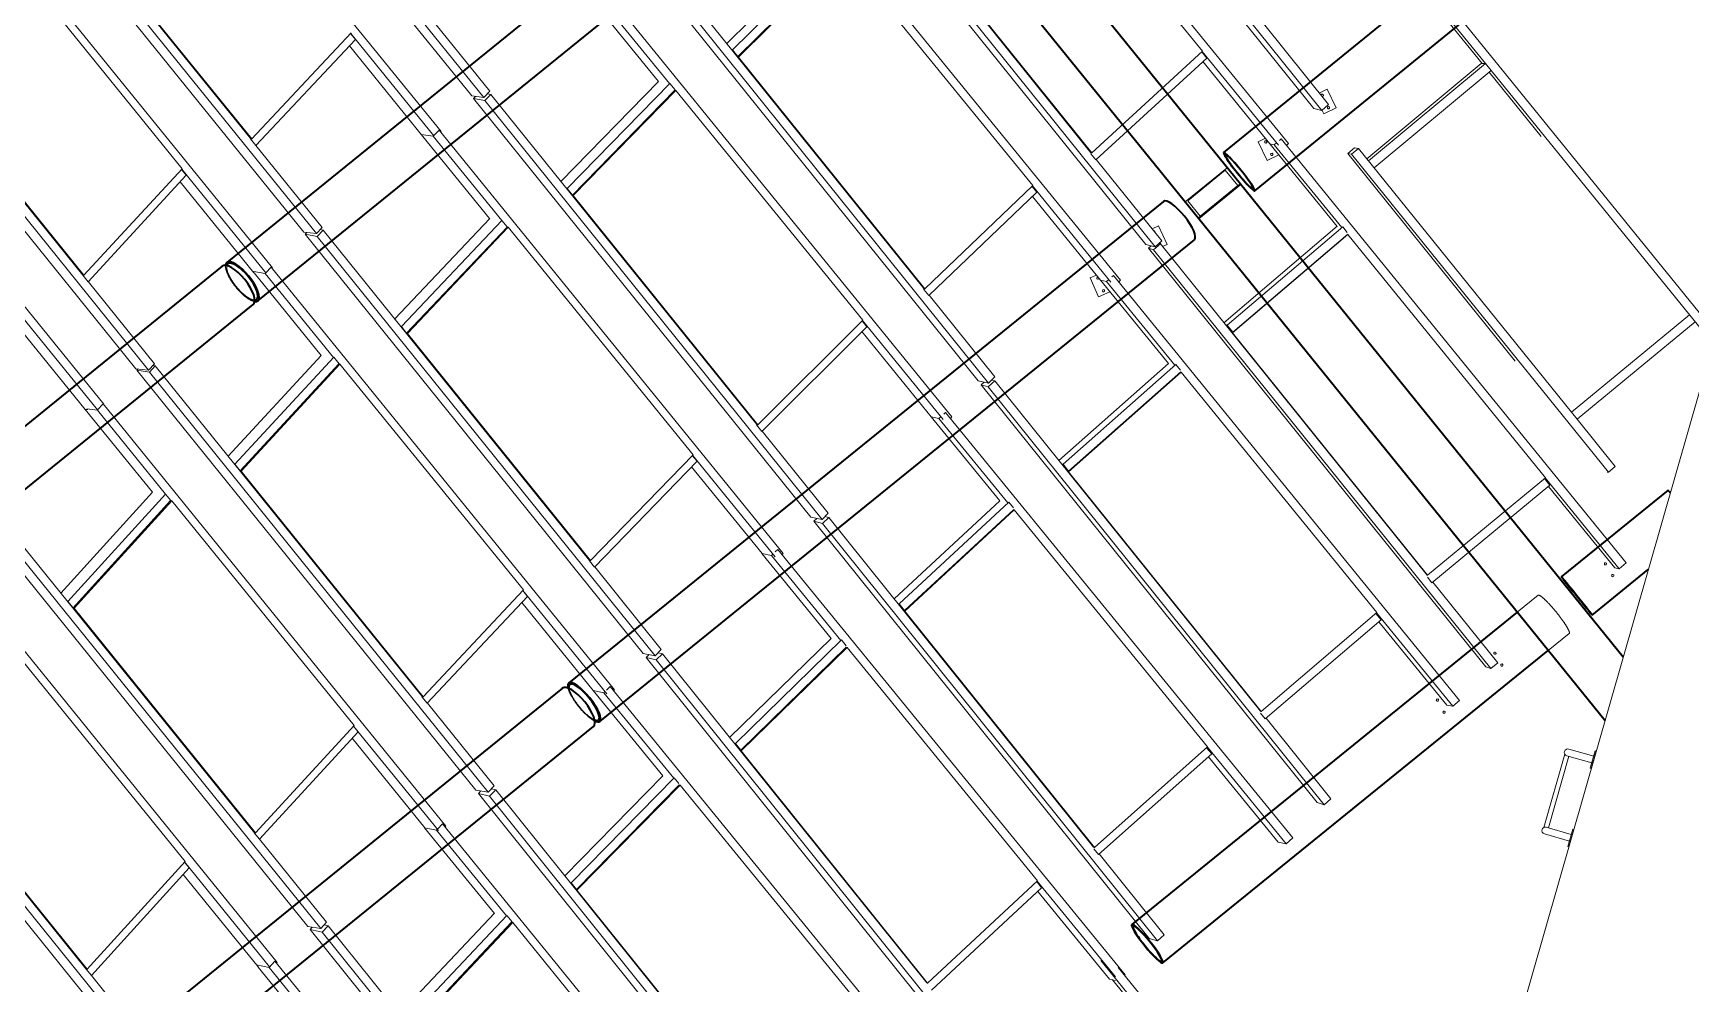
# Model space of a CAD drawing. Header units: millimetres. Extents: x 834681283 to 835686922, y 817551134 to 819407044.
# Drawn here: x 835607370 to 835616546, y 818152910 to 818158171 of the extents above; entities that cross this region are included whole.
import ezdxf

# ---------------------------------------------------------------- set-up
doc = ezdxf.new("R2010")
doc.units = ezdxf.units.MM
doc.header["$LTSCALE"] = 1200
doc.header["$MEASUREMENT"] = 0
doc.linetypes.add('P01-MAGP-P-RF$0$P01_MS_01_N1-FloorPlan-PART2OFUPPERROOFSETTINGOUT$0$BH DASHED2', pattern=[3, 2, -1])
doc.linetypes.add('P01-MAGP-P-RF$0$PHANTOM', pattern=[2.5, 1.25, -0.25, 0.25, -0.25, 0.25, -0.25])
for name, color, linetype, lineweight in [('P01-MAGP-P-RF$0$AR-ROOF_AR_BS_MI_', 3, 'Continuous', 18), ('P01-MAGP-P-RF$0$AR-STAIR_AR_BS_MI_', 253, 'Continuous', 18), ('P01-MAGP-P-RF$0$MMH053__', 253, 'P01-MAGP-P-RF$0$PHANTOM', 40), ('P01-MAGP-P-RF$0$P01_MS_01_N1-FloorPlan-PART2OFUPPERROOFSETTINGOUT$0$S-BEAM', 253, 'Continuous', 35), ('P01-MAGP-P-RF$0$P01_MS_01_N1-FloorPlan-PART2OFUPPERROOFSETTINGOUT$0$S-BEAM-HIDN', 253, 'P01-MAGP-P-RF$0$P01_MS_01_N1-FloorPlan-PART2OFUPPERROOFSETTINGOUT$0$BH DASHED2', 18), ('P01-MAGP-P-RF$0$ROOF MESH HALF TONE$0$A-GENM', 253, 'Continuous', 9), ('P01-MAGP-P-RF$0$ROOF MESH HALF TONE$0$A-GLAZ', 253, 'Continuous', 9)]:
    doc.layers.add(name, color=color, linetype=linetype, lineweight=lineweight)

# ---------------------------------------------------------------- blocks, each defined once
blk = doc.blocks.new('P01-MAGP-P-RF$0$P01_MS_01_N1-FloorPlan-PART2OFUPPERROOFSETTINGOUT$0$Circular Hollow Sections - CHS273x10_PSB97-8462763-PART 2 OF  UPPER ROOF SETTING OUT')
at = {"layer": 'P01-MAGP-P-RF$0$P01_MS_01_N1-FloorPlan-PART2OFUPPERROOFSETTINGOUT$0$S-BEAM'}
for p, q in [((80060.9, 37392), (76589.1, 34961.1)), ((76745.7, 34737.4), (80217.4, 37168.4))]:
    blk.add_line(p, q, dxfattribs=at)
for centre, major_axis, start_param, end_param in [((80139.1, 37280.2), (-78.3, 111.8), 3.141593, 6.283185), ((76667.4, 34849.2), (-78.3, 111.8), 3.141593, 6.283185), ((76667.4, 34849.2), (-72.6, 103.6), 3.141593, 6.283185), ((76667.4, 34849.2), (-78.3, 111.8), 0, 3.141593), ((76667.4, 34849.2), (-72.6, 103.6), 0, 3.141593)]:
    blk.add_ellipse(centre, major_axis=major_axis, ratio=0.360645, start_param=start_param, end_param=end_param, dxfattribs=at)
blk = doc.blocks.new('P01-MAGP-P-RF$0$P01_MS_01_N1-FloorPlan-PART2OFUPPERROOFSETTINGOUT$0$Circular Hollow Sections - CHS273x10_PSB97-8462801-PART 2 OF  UPPER ROOF SETTING OUT')
at = {"layer": 'P01-MAGP-P-RF$0$P01_MS_01_N1-FloorPlan-PART2OFUPPERROOFSETTINGOUT$0$S-BEAM'}
for p, q in [((78345.1, 39852.9), (74844.1, 37401.5)), ((75000.7, 37177.9), (78501.7, 39629.3))]:
    blk.add_line(p, q, dxfattribs=at)
for centre, major_axis, start_param, end_param in [((78423.4, 39741.1), (-78.3, 111.8), 3.141593, 6.283185), ((74922.4, 37289.7), (-72.6, 103.6), 0, 3.141593), ((74922.4, 37289.7), (-78.3, 111.8), 0, 3.141593), ((74922.4, 37289.7), (-78.3, 111.8), 3.141593, 6.283185), ((74922.4, 37289.7), (-72.6, 103.6), 3.141593, 6.283185)]:
    blk.add_ellipse(centre, major_axis=major_axis, ratio=0.375824, start_param=start_param, end_param=end_param, dxfattribs=at)
blk = doc.blocks.new('P01-MAGP-P-RF$0$P01_MS_01_N1-FloorPlan-PART2OFUPPERROOFSETTINGOUT$0$Circular Hollow Sections - CHS273x10_PSB97-8462762-PART 2 OF  UPPER ROOF SETTING OUT')
at = {"layer": 'P01-MAGP-P-RF$0$P01_MS_01_N1-FloorPlan-PART2OFUPPERROOFSETTINGOUT$0$S-BEAM'}
for p, q in [((83567.6, 39847.4), (80097.8, 37417.8)), ((80254.4, 37194.2), (83724.2, 39623.8))]:
    blk.add_line(p, q, dxfattribs=at)
for centre, major_axis, start_param, end_param in [((83645.9, 39735.6), (-78.3, 111.8), 3.141593, 6.283185), ((80176.1, 37306), (-78.3, 111.8), 0, 0.538017), ((80176.1, 37306), (-72.6, 103.6), 0, 0.485067), ((80176.1, 37306), (-78.3, 111.8), 3.141593, 6.283185), ((80176.1, 37306), (-72.6, 103.6), 3.141593, 6.283185), ((80176.1, 37306), (-72.6, 103.6), 2.656526, 3.141593), ((80176.1, 37306), (-78.3, 111.8), 2.603575, 3.141593)]:
    blk.add_ellipse(centre, major_axis=major_axis, ratio=0.286371, start_param=start_param, end_param=end_param, dxfattribs=at)
at = {"layer": 'P01-MAGP-P-RF$0$P01_MS_01_N1-FloorPlan-PART2OFUPPERROOFSETTINGOUT$0$S-BEAM-HIDN'}
for major_axis, start_param, end_param in [((-78.3, 111.8), 0.538382, 2.603211), ((-72.6, 103.6), 0.485461, 2.656132)]:
    blk.add_ellipse((80176.1, 37306), major_axis=major_axis, ratio=0.286371, start_param=start_param, end_param=end_param, dxfattribs=at)
blk = doc.blocks.new('P01-MAGP-P-RF$0$P01_MS_01_N1-FloorPlan-PART2OFUPPERROOFSETTINGOUT$0$Circular Hollow Sections - CHS273x10_PSB97-8462802-PART 2 OF  UPPER ROOF SETTING OUT')
at = {"layer": 'P01-MAGP-P-RF$0$P01_MS_01_N1-FloorPlan-PART2OFUPPERROOFSETTINGOUT$0$S-BEAM'}
for p, q in [((81842.9, 42302.1), (78372.3, 39872)), ((78528.9, 39648.3), (81999.4, 42078.5))]:
    blk.add_line(p, q, dxfattribs=at)
for centre, major_axis, start_param, end_param in [((81921.2, 42190.3), (-78.3, 111.8), 3.141593, 6.283185), ((78450.6, 39760.1), (-78.3, 111.8), 0, 0.348256), ((78450.6, 39760.1), (-72.6, 103.6), 0, 0.256199), ((78450.6, 39760.1), (-78.3, 111.8), 3.141593, 6.283185), ((78450.6, 39760.1), (-72.6, 103.6), 3.141593, 6.283185), ((78450.6, 39760.1), (-78.3, 111.8), 2.793336, 3.141593), ((78450.6, 39760.1), (-72.6, 103.6), 2.885393, 3.141593)]:
    blk.add_ellipse(centre, major_axis=major_axis, ratio=0.343335, start_param=start_param, end_param=end_param, dxfattribs=at)
at = {"layer": 'P01-MAGP-P-RF$0$P01_MS_01_N1-FloorPlan-PART2OFUPPERROOFSETTINGOUT$0$S-BEAM-HIDN'}
for major_axis, start_param, end_param in [((-78.3, 111.8), 0.348621, 2.792972), ((-72.6, 103.6), 0.256593, 2.885)]:
    blk.add_ellipse((78450.6, 39760.1), major_axis=major_axis, ratio=0.343335, start_param=start_param, end_param=end_param, dxfattribs=at)
blk = doc.blocks.new('P01-MAGP-P-RF$0$ROOF MESH HALF TONE')
at = {"layer": 'P01-MAGP-P-RF$0$ROOF MESH HALF TONE$0$A-GENM', "lineweight": 5}
for p, q in [((84470.3, 40385.7), (84514.6, 40403.9)), ((84514.6, 40403.9), (84558, 40298.2)), ((84487.5, 40269.3), (84479.4, 40288.8)), ((84558, 40298.2), (84487.5, 40269.3)), ((84113.7, 40139.6), (84155.8, 40156.3)), ((84155.8, 40033.4), (84113.7, 40139.6)), ((84223.1, 40060.1), (84155.8, 40033.4)), ((83494.8, 39700.8), (83531.5, 39714.9)), ((83531.5, 39714.9), (83572.4, 39608.1)), ((83572.4, 39608.1), (83546.2, 39598.1)), ((83133.6, 39453.2), (83169.5, 39466.5)), ((83173.3, 39346.1), (83133.6, 39453.2)), ((83237, 39369.7), (83173.3, 39346.1))]:
    blk.add_line(p, q, dxfattribs=at)
for centre, start, end in [((84486.6, 40371.8), 112.3062, 187.3062), ((84486.6, 40371.8), 292.3062, 112.3062), ((84486.6, 40371.8), 247.3062, 292.3062), ((84515.5, 40301.3), 112.3062, 292.3062), ((84515.5, 40301.3), 292.3062, 112.3062), ((84156.1, 40136), 111.61549, 291.61549), ((84156.1, 40136), 291.61549, 111.61549), ((84184.2, 40065.1), 111.61549, 291.61549), ((84184.2, 40065.1), 291.61549, 111.61549), ((83502.7, 39683.4), 335.9517, 95.9517), ((83530, 39612.3), 5.9517, 110.9517), ((83175.9, 39448.6), 110.36019, 290.36019), ((83175.9, 39448.6), 65.36019, 110.36019), ((83175.9, 39448.6), 290.36019, 5.36019), ((83202.4, 39377.2), 110.36019, 290.36019), ((83202.4, 39377.2), 290.36019, 110.36019), ((85869.2, 37675.9), 117.74792, 297.74792), ((85869.2, 37675.9), 297.74792, 117.74792), ((85904.7, 37608.5), 117.74792, 297.74792), ((85904.7, 37608.5), 297.74792, 117.74792), ((85224.5, 37225.4), 115.98324, 295.98324), ((85224.5, 37225.4), 295.98324, 115.98324), ((85257.9, 37156.9), 115.98324, 295.98324), ((85257.9, 37156.9), 295.98324, 115.98324), ((84888.7, 36988.5), 114.98376, 294.98376), ((84888.7, 36988.5), 294.98376, 114.98376), ((84920.9, 36919.4), 114.98376, 294.98376), ((84920.9, 36919.4), 294.98376, 114.98376)]:
    blk.add_arc(centre, 6.35, start, end, dxfattribs=at)
at = {"layer": 'P01-MAGP-P-RF$0$ROOF MESH HALF TONE$0$A-GLAZ', "lineweight": 5}
for p, q in [((78077.9, 43147.3), (79789.1, 40696.6)), ((79855.4, 40683.8), (78144.3, 43134.5)), ((79606.5, 40512.7), (77878.1, 42975.5)), ((82738.3, 42741.6), (84434.7, 40302.7)), ((84478.5, 40288.1), (82782.1, 42727)), ((84281.4, 40118.8), (82534.7, 42596.1)), ((77096.3, 42460.9), (78809.5, 40008.7)), ((78878, 39996.4), (77164.9, 42448.6)), ((78551.9, 40544.9), (77199.5, 42480.8)), ((78622.4, 39824.5), (76896.1, 42285.8)), ((81759.2, 42054.3), (83454.8, 39616)), ((83505.5, 39600.2), (81809.9, 42038.4)), ((83186.4, 40144.2), (81847.8, 42069.1)), ((82875.1, 42033.7), (83842.2, 40662.1)), ((78557.8, 40543.9), (77629.4, 41872.8)), ((83300.3, 39428.5), (81555.3, 41904.4)), ((76114, 41774.1), (77829.2, 39320.5)), ((77899.3, 39308.4), (76184.1, 41762.1)), ((77572.3, 39857.5), (76218.3, 41794.5)), ((77232.7, 41732.2), (78162.4, 40406.7)), ((77638.4, 39136.5), (75914.2, 41596.3)), ((83190.6, 40143), (82240.2, 41509.8)), ((81809.9, 41396.1), (81217.2, 40887.5)), ((80779.1, 41368), (82476.1, 38928.5)), ((82532.8, 38911.9), (80835.8, 41351.4)), ((82211.4, 39458.4), (80872.8, 41382.7)), ((81246.9, 40849.7), (81868.1, 41382.7)), ((81892.7, 41341.9), (81271.8, 40809.1)), ((81276.6, 40807.8), (81897.5, 41340.6)), ((81897.5, 41340.6), (82852.5, 39985.7)), ((82317.3, 38739.5), (80575.9, 41212.5)), ((77578.3, 39856.5), (76652.2, 41181.4)), ((79890.5, 40715.8), (79556.8, 41193.7)), ((80825.6, 40703.9), (80479.3, 41195.7)), ((80886.6, 40688.1), (80539.7, 41180.8)), ((79148.3, 41091.3), (78557.8, 40543.9)), ((78578, 40506.4), (79168.5, 41053.9)), ((79503.7, 40492.2), (79132.8, 41020.8)), ((79168.5, 41053.9), (79144.6, 41087.9)), ((79564, 40491.7), (79145.2, 41088.5)), ((81243, 40850.6), (81246.9, 40849.7)), ((81246.9, 40849.7), (81274, 40811)), ((81274, 40811), (81269.8, 40812)), ((81276.6, 40807.8), (81271.8, 40809.1)), ((82216.2, 39457.1), (81276.6, 40807.8)), ((84517.2, 40318.3), (84188.7, 40790.6)), ((85185.1, 40790), (85399.6, 40484.6)), ((85197.9, 40746.1), (85380.6, 40486)), ((86549.4, 38934), (85241.7, 40795.9)), ((79789.1, 40696.6), (79855.4, 40683.8)), ((79798.1, 40682.5), (79809.7, 40692.6)), ((79798.1, 40682.5), (81498.5, 38240.4)), ((79859.8, 40665.8), (79798.1, 40682.5)), ((79855.4, 40683.8), (79890.5, 40715.8)), ((79896, 40697.5), (79859.8, 40665.8)), ((81560.2, 38223.6), (79859.8, 40665.8)), ((79876.2, 40702.8), (79896, 40697.5)), ((81236.2, 38772.6), (79896, 40697.5)), ((80825.8, 40703.9), (80248.8, 40190.7)), ((80280.5, 40148.8), (80888.7, 40689.7)), ((80915.4, 40651.4), (80888.7, 40689.7)), ((80913.6, 40649.8), (80915.4, 40651.4)), ((83842.2, 40662.1), (83190.6, 40143)), ((83862.5, 40622), (83837.2, 40658.2)), ((84225, 40114.4), (83840, 40660.4)), ((80913.6, 40649.8), (80305.6, 40109.1)), ((80310.9, 40107.7), (80918.8, 40648.4)), ((80913.6, 40649.8), (80918.8, 40648.4)), ((80918.8, 40648.4), (81862.3, 39308.6)), ((83210.6, 40102.6), (83862.5, 40622)), ((84178.7, 40123.8), (83840.1, 40604.1)), ((78551.4, 40544.4), (78578, 40506.4)), ((78557.8, 40543.9), (78551.9, 40544.9)), ((78578, 40506.4), (78575.6, 40506.8)), ((78912.6, 40028.6), (78578.5, 40506.9)), ((79560.6, 40488.6), (79495.8, 40503.8)), ((79840.8, 40013.2), (79503.9, 40492.2)), ((79596, 40520.8), (79560.6, 40488.6)), ((79906.6, 39996.8), (79560.6, 40488.6)), ((81333.1, 38051.2), (79596, 40520.8)), ((79603.6, 40510), (79606.5, 40512.7)), ((85376.2, 40486.3), (84707.9, 40004)), ((84716.6, 39991.7), (85399.7, 40484.7)), ((85399.5, 40484.7), (85376.2, 40486.3)), ((85428.3, 40444), (85399.7, 40484.7)), ((78162.4, 40406.7), (77578.3, 39856.5)), ((78182.5, 40369.5), (78158.8, 40403.4)), ((78583.2, 39799.1), (78159.2, 40403.7)), ((85428.3, 40444), (84745, 39950.9)), ((85416.2, 40435.3), (85679.4, 40060.6)), ((85416.2, 40435.3), (85679.5, 40060.5)), ((85428.2, 40443.9), (86540.8, 38859.8)), ((77598.5, 39819.3), (78182.5, 40369.5)), ((78518.3, 39803.8), (78145.8, 40334.9)), ((84434.7, 40302.7), (84478.5, 40288.1)), ((84478.5, 40288.1), (84517.2, 40318.3)), ((80277.5, 40149.5), (80280.5, 40148.8)), ((80280.5, 40148.8), (80307.3, 40110.6)), ((80307.3, 40110.6), (80304.1, 40111.3)), ((80310.9, 40107.7), (80305.6, 40109.1)), ((81241.4, 38771.3), (80310.9, 40107.7)), ((83183.2, 40141.7), (83186.4, 40144.2)), ((83186.2, 40137.5), (83210.6, 40102.6)), ((83190.6, 40143), (83186.4, 40144.3)), ((83543.4, 39630.9), (83213.7, 40105)), ((84517, 39642.6), (84178.2, 40124)), ((84201.7, 40117.8), (84178.2, 40124)), ((84215.5, 40127.8), (84201.7, 40117.8)), ((84542.4, 39633.9), (84201.7, 40117.8)), ((84241.9, 40147.1), (84231.8, 40139.7)), ((85983.6, 37672.9), (84241.9, 40147.1)), ((84268.9, 40108.7), (84281.4, 40118.8)), ((78809.5, 40008.7), (78878, 39996.4)), ((78878, 39996.4), (78912.6, 40028.6)), ((78917.7, 40013.1), (78882.3, 39980.9)), ((78900.5, 40017.4), (78917.7, 40013.1)), ((80260.5, 38086.6), (78917.7, 40013.1)), ((79841.4, 40012.6), (79278.3, 39495.7)), ((84604, 40040.2), (84644.4, 40069.2)), ((84625.6, 40035), (84604, 40040.2)), ((84604, 40040.2), (85449.5, 38829.5)), ((84666, 40064), (84625.6, 40035)), ((85920.7, 38180.5), (84625.6, 40035)), ((84644.4, 40069.2), (84666, 40064)), ((84666, 40064), (85739.8, 38526.4)), ((78816.5, 39997.4), (78825.7, 40005.8)), ((78816.5, 39997.4), (80521.1, 37551.9)), ((78882.3, 39980.9), (78816.5, 39997.4)), ((80586.9, 37535.4), (78882.3, 39980.9)), ((79311.7, 39450.5), (79908, 39997.9)), ((79933.3, 39958.9), (79337, 39411.5)), ((79342.6, 39410.1), (79938.9, 39957.5)), ((79934.6, 39960), (79908, 39997.9)), ((79933.3, 39958.9), (79934.6, 39960)), ((79933.3, 39958.9), (79938.9, 39957.5)), ((79938.9, 39957.5), (80872.5, 38630.2)), ((82852.5, 39985.7), (82216.2, 39457.1)), ((82236, 39417.7), (82872.5, 39946.5)), ((83190.7, 39436.4), (82846.5, 39924.8)), ((82872.5, 39946.5), (82847.8, 39981.8)), ((83246.6, 39421.1), (82850.1, 39983.7)), ((77571.9, 39857.2), (77598.5, 39819.3)), ((77578.3, 39856.5), (77572.3, 39857.5)), ((78615.7, 39829.5), (78583.2, 39799.1)), ((80348.2, 37363.3), (78615.7, 39829.5)), ((77933.6, 39340.8), (77598.8, 39819.7)), ((78580.9, 39797), (78518.3, 39811)), ((78518.3, 39803.8), (78525, 39802.6)), ((78857.2, 39322), (78518.8, 39803.7)), ((78925.6, 39306.4), (78580.9, 39797)), ((77533.6, 39115.7), (77160.3, 39648.3)), ((77601.9, 39107.6), (77174.2, 39717.7)), ((84517.7, 39642.9), (83855.3, 39154.3)), ((83454.8, 39616), (83505.5, 39600.2)), ((83468.2, 39595.5), (83483.9, 39606.9)), ((83468.2, 39595.5), (85169.1, 37153.4)), ((83495.2, 39584.4), (83468.2, 39595.5)), ((83535.4, 39613.6), (83495.2, 39584.4)), ((85196.1, 37142.4), (83495.2, 39584.4)), ((83505.5, 39600.2), (83543.4, 39630.9)), ((83526.6, 39617.3), (83535.4, 39613.6)), ((84880.7, 37682.2), (83535.4, 39613.6)), ((83872.3, 39139.5), (84548, 39638)), ((83898.3, 39095), (84573, 39592.8)), ((83900.6, 39099.1), (84572.8, 39594.9)), ((84571.1, 39605), (84548, 39638)), ((84570.8, 39593.5), (84573, 39592.8)), ((84573, 39592.8), (85571.3, 38174.6)), ((82208.9, 39456.4), (82211.4, 39458.4)), ((82216.2, 39457.1), (82211.4, 39458.4)), ((79311.7, 39450.5), (79338.2, 39412.6)), ((79338.2, 39412.6), (79335.9, 39413.1)), ((79342.6, 39410.1), (79337, 39411.5)), ((80266.1, 38085.2), (79342.6, 39410.1)), ((82211.3, 39453), (82236, 39417.7)), ((82569.8, 38943.2), (82238.4, 39419.7)), ((83532.6, 38950.5), (83189.7, 39436.7)), ((83223.4, 39427.5), (83189.7, 39436.7)), ((83235.1, 39436.3), (83223.4, 39427.5)), ((83568, 38938.8), (83223.4, 39427.5)), ((83262.9, 39457.2), (83253.4, 39450.1)), ((85011.1, 36978), (83262.9, 39457.2)), ((83289.5, 39419.4), (83300.3, 39428.5)), ((77829.2, 39320.5), (77899.3, 39308.4)), ((77834.2, 39312), (77841.1, 39318.4)), ((77834.2, 39312), (79543.2, 36863.2)), ((77902.9, 39296), (77834.2, 39312)), ((77899.3, 39308.4), (77933.6, 39340.8)), ((77937.7, 39328.4), (77902.9, 39296)), ((79612, 36847.1), (77902.9, 39296)), ((77923.8, 39331.7), (77937.7, 39328.4)), ((79283.5, 37400.1), (77937.7, 39328.4)), ((78857.3, 39322), (78304.9, 38802.3)), ((78339.4, 38754.7), (78926.6, 39307.1)), ((78952.9, 39269.5), (78926.6, 39307.1)), ((81862.3, 39308.6), (81241.4, 38771.3)), ((81882.2, 39270.3), (81857.9, 39304.8)), ((82266.9, 38728), (81859.7, 39306.3)), ((78952.1, 39268.7), (78364.9, 38716.3)), ((78370.8, 38715), (78957.9, 39267.4)), ((78952.1, 39268.7), (78952.9, 39269.5)), ((78952.1, 39268.7), (78957.9, 39267.4)), ((78957.9, 39267.4), (79883.8, 37949.5)), ((81261.1, 38732.8), (81882.2, 39270.3)), ((82203, 38747.9), (81852.9, 39245)), ((77533.6, 39115.7), (77547.4, 39113.4)), ((77873.7, 38632), (77534.3, 39115.6)), ((77600.4, 39106.2), (77542.5, 39118.8)), ((77944.1, 38616.4), (77600.4, 39106.2)), ((77634.7, 39138.9), (77601.9, 39107.6)), ((79363.6, 36675.5), (77634.7, 39138.9)), ((83864.8, 39140.8), (83872.3, 39139.5)), ((83872.3, 39139.5), (83900.6, 39099.1)), ((83900.6, 39099.1), (83893, 39100.3)), ((83900.6, 39099.1), (83896.1, 39095.8)), ((83898.3, 39095), (83896.1, 39095.8)), ((84882.8, 37681.5), (83898.3, 39095)), ((86429.5, 39018.2), (85739.7, 38526.3)), ((82476.1, 38928.5), (82532.8, 38911.9)), ((82491.4, 38905.6), (82509, 38918.9)), ((82567.7, 38921.6), (82528.2, 38891.9)), ((82532.8, 38911.9), (82569.8, 38943.2)), ((82551.4, 38927.6), (82567.7, 38921.6)), ((83907.1, 36995.1), (82567.7, 38921.6)), ((83533.3, 38950.7), (82890.5, 38457.2)), ((82912.1, 38435.1), (83573.2, 38942.7)), ((83596.4, 38909.6), (83573.2, 38942.7)), ((85768.2, 38485.6), (86458.1, 38977.5)), ((82491.4, 38905.6), (84185.7, 36468.7)), ((82528.2, 38891.9), (82491.4, 38905.6)), ((84222.6, 36454.9), (82528.2, 38891.9)), ((82938.9, 38391), (83599.2, 38897.9)), ((82940.1, 38395.1), (83597.9, 38900.2)), ((83596.2, 38898.9), (83599.2, 38897.9)), ((83599.2, 38897.9), (84588.4, 37495.2)), ((78339.4, 38754.7), (78365.7, 38717.1)), ((81234.3, 38771), (81261.1, 38732.8)), ((81241.4, 38771.3), (81236.2, 38772.6)), ((81596.3, 38255.3), (81262.8, 38734.3)), ((82548.4, 38257.2), (82201.7, 38748.2)), ((82244.8, 38736.3), (82201.7, 38748.2)), ((82254.8, 38744.1), (82244.8, 38736.3)), ((82593.1, 38243.1), (82244.8, 38736.3)), ((82283.4, 38766.6), (82272.5, 38758)), ((84036.2, 36284.1), (82283.4, 38766.6)), ((82308.2, 38731.5), (82317.3, 38739.5)), ((78304.4, 36713.1), (76956.3, 38642.7)), ((77873.8, 38632), (77328.3, 38110.3)), ((78370.8, 38715), (78364.9, 38716.3)), ((79289.3, 37398.8), (78370.8, 38715)), ((76851.3, 38625.9), (78564, 36174.4)), ((78634.7, 36158.5), (76922, 38610.1)), ((77363.5, 38061.1), (77944.8, 38616.9)), ((77970.4, 38579), (77389.2, 38023.1)), ((77395.2, 38021.8), (77976.5, 38577.6)), ((77971, 38579.5), (77944.8, 38616.9)), ((77970.4, 38579), (77976.5, 38577.6)), ((77970.5, 38579), (77971, 38579.5)), ((77976.5, 38577.6), (78896.6, 37266.5)), ((80872.5, 38630.2), (80266.1, 38085.2)), ((80285.7, 38047.5), (80892.2, 38592.5)), ((81216, 38058), (80860.3, 38563.8)), ((80892.2, 38592.5), (80868.4, 38626.5)), ((81286.1, 38035.5), (80869.6, 38627.6)), ((78379.4, 35987.5), (76653.4, 38448.9)), ((85739.7, 38526.3), (85768.2, 38485.6)), ((85768.2, 38485.6), (85961.1, 38209.4)), ((82904.9, 38436.5), (82912.1, 38435.1)), ((82912.1, 38435.1), (82940.1, 38395.1)), ((82940.1, 38395.1), (82932.7, 38396.6)), ((82940.1, 38395.1), (82935.9, 38391.9)), ((82938.9, 38391), (82935.9, 38391.9)), ((83910.1, 36994.1), (82938.9, 38391)), ((81498.5, 38240.4), (81560.2, 38223.6)), ((81514.3, 38216.9), (81532.4, 38231.2)), ((81514.3, 38216.9), (83204.1, 35783.4)), ((81560.3, 38200.9), (81514.3, 38216.9)), ((81560.2, 38223.6), (81596.3, 38255.3)), ((81598.8, 38231.2), (81560.3, 38200.9)), ((83250.1, 35767.4), (81560.3, 38200.9)), ((81577.3, 38238.7), (81598.8, 38231.2)), ((82933.5, 36309), (81598.8, 38231.2)), ((82549.1, 38257.4), (81927.8, 37757.4)), ((81953.5, 37728.3), (82597.7, 38246.7)), ((81981.1, 37688.9), (82622.4, 38205)), ((81981.2, 37684.7), (82624.7, 38202.6)), ((82621, 38213.5), (82597.7, 38246.7)), ((82620.9, 38203.8), (82624.7, 38202.6)), ((82624.7, 38202.6), (83601.4, 36819.3)), ((85571.3, 38174.6), (84882.8, 37681.5)), ((85943.4, 37643.7), (85570.2, 38173.8)), ((85913.9, 38182.1), (85920.7, 38180.5)), ((85920.7, 38180.5), (85961.1, 38209.4)), ((80259.2, 38085.4), (80285.7, 38047.5)), ((80266.1, 38085.2), (80260.5, 38086.6)), ((84903.4, 37637.8), (85592.9, 38131.6)), ((85592.9, 38131.6), (85565.6, 38170.5)), ((85919.8, 37649.8), (85584.8, 38125.7)), ((77363.5, 38061.1), (77389.7, 38023.7)), ((77395.2, 38021.8), (77389.2, 38023.1)), ((78310.4, 36711.8), (77395.2, 38021.8)), ((80622.3, 37567.6), (80287, 38048.6)), ((81564.5, 37563.3), (81214.8, 38058.4)), ((81266.4, 38044.2), (81214.8, 38058.4)), ((81274.6, 38051.1), (81266.4, 38044.2)), ((81617.5, 37547.2), (81266.4, 38044.2)), ((81303.8, 38075.2), (81289, 38062.9)), ((83058.5, 35591.4), (81303.8, 38075.2)), ((81325.6, 38044.4), (81333.1, 38051.2)), ((75867.9, 37939), (77583.4, 35485.4)), ((77655, 35469.5), (75939.6, 37923.1)), ((77323.3, 36025.6), (75973.7, 37955.9)), ((79883.8, 37949.5), (79289.3, 37398.8)), ((79308.9, 37361.7), (79903.4, 37912.5)), ((79903.4, 37912.5), (79879.9, 37946)), ((80304.3, 37343.9), (79880.8, 37946.8)), ((76994.8, 37888), (77911, 36581.4)), ((80230.6, 37367), (79869.5, 37881)), ((81947, 37729.7), (81953.5, 37728.3)), ((81953.5, 37728.3), (81981.1, 37688.9)), ((81981.1, 37688.9), (81974.3, 37690.4)), ((81981.1, 37688.9), (81977.4, 37685.9)), ((81981.2, 37684.7), (81977.4, 37685.9)), ((82937.3, 36307.9), (81981.2, 37684.7)), ((84880.3, 37670.7), (84903.4, 37637.8)), ((84882.8, 37681.5), (84880.7, 37682.3)), ((85236.3, 37171.6), (84908.9, 37641.7)), ((85919.8, 37649.8), (85943.4, 37643.7)), ((85943.4, 37643.7), (85983.6, 37672.9)), ((80521.1, 37551.9), (80586.9, 37535.4)), ((80536.4, 37529.4), (80553.8, 37543.7)), ((80586.9, 37535.4), (80622.3, 37567.6)), ((80627.9, 37542.7), (80590.4, 37511.7)), ((80603.6, 37550.6), (80627.9, 37542.7)), ((81959.7, 35623.9), (80627.9, 37542.7)), ((81565.1, 37563.4), (80965.6, 37056.1)), ((80995.1, 37020.5), (81621.4, 37550.4)), ((81644.9, 37516.8), (81621.4, 37550.4)), ((80536.4, 37529.4), (82224.3, 35097.3)), ((80590.4, 37511.7), (80536.4, 37529.4)), ((82278.3, 35079.7), (80590.4, 37511.7)), ((81022.3, 36981.7), (81644.9, 37508.5)), ((81023.6, 36977.7), (81649.4, 37507.1)), ((81644.8, 37508.5), (81649.4, 37507.1)), ((81649.4, 37507.1), (82611.2, 36145.5)), ((84588.4, 37495.2), (83910.1, 36994.1)), ((83930, 36951.3), (84609.1, 37453)), ((84609.1, 37453), (84582.6, 37490.9)), ((84971.7, 36948.3), (84588, 37492.4)), ((84938, 36957.5), (84595.6, 37443)), ((79282.6, 37399.3), (79308.9, 37361.7)), ((79289.3, 37398.8), (79283.5, 37400.1)), ((79646.8, 36879.6), (79309.8, 37362.4)), ((80581.4, 36869.1), (80229.7, 37367.2)), ((80288.4, 37351.2), (80229.7, 37367.2)), ((80294.9, 37356.8), (80288.4, 37351.2)), ((80641.1, 36851.7), (80288.4, 37351.2)), ((80324.9, 37382.8), (80303.8, 37364.6)), ((82077.7, 34900.5), (80324.9, 37382.8)), ((80342.5, 37357.9), (80348.2, 37363.3)), ((77329.4, 36024.2), (76416.4, 37330.1)), ((78896.6, 37266.5), (78310.4, 36711.8)), ((79321.2, 36654.2), (78893.6, 37263.6)), ((78916.3, 37229.9), (78894, 37261.7)), ((78330.1, 36675.1), (78916.3, 37229.9)), ((79247.2, 36674.9), (78881.1, 37196.6)), ((85196.1, 37142.4), (85236.3, 37171.6)), ((85169.1, 37153.4), (85196.1, 37142.4)), ((80989.4, 37021.8), (80995.1, 37020.5)), ((80995.1, 37020.5), (81022.3, 36981.7)), ((81022.3, 36981.7), (81016.3, 36983.1)), ((81022.3, 36981.7), (81019.1, 36979)), ((83906.8, 36984.4), (83930, 36951.3)), ((83910.1, 36994.1), (83907.1, 36995.1)), ((81023.6, 36977.7), (81019.1, 36979)), ((81964.2, 35622.5), (81023.6, 36977.7)), ((84262, 36484.6), (83935, 36955)), ((84938, 36957.5), (84971.7, 36948.3)), ((84971.7, 36948.3), (85011.1, 36978)), ((79543.2, 36863.2), (79612, 36847.1)), ((79556.6, 36843.2), (79572, 36856.5)), ((79556.6, 36843.2), (81246.2, 34409.9)), ((79617.3, 36824.3), (79556.6, 36843.2)), ((79612, 36847.1), (79646.8, 36879.6)), ((79653.8, 36856), (79617.3, 36824.3)), ((81306.9, 34391), (79617.3, 36824.3)), ((79629.5, 36863.5), (79653.8, 36856)), ((80984.9, 34939), (79653.8, 36856)), ((80581.9, 36869.2), (80001.8, 36354.8)), ((80034.5, 36313.3), (80644.3, 36854.2)), ((80061.2, 36275.1), (80668.2, 36813.4)), ((80063.8, 36271.4), (80673.3, 36811.9)), ((80668.2, 36820.1), (80644.3, 36854.2)), ((80668.1, 36813.4), (80673.3, 36811.9)), ((80673.3, 36811.9), (81619.2, 35472.3)), ((83601.4, 36819.3), (82937.3, 36307.9)), ((83621.4, 36778.1), (83595.7, 36814.8)), ((83997.7, 36253.8), (83599.9, 36817.1)), ((78303.8, 36712.6), (78330.1, 36675.1)), ((78310.4, 36711.8), (78304.4, 36713.1)), ((82956.6, 36266.1), (83621.4, 36778.1)), ((83954.6, 36265.7), (83602.9, 36763.8)), ((78669, 36191.2), (78330.6, 36675.6)), ((79599.1, 36175.3), (79246.8, 36675)), ((79311.1, 36657.4), (79246.8, 36675)), ((79315.8, 36661.8), (79311.1, 36657.4)), ((79664.1, 36156.7), (79311.1, 36657.4)), ((79346.6, 36689.7), (79318.7, 36664.4)), ((81094, 34211.5), (79346.6, 36689.7)), ((79359.4, 36671.5), (79363.6, 36675.5)), ((77911, 36581.4), (77329.4, 36024.2)), ((77349.1, 35987.9), (77930.7, 36545.1)), ((77930.7, 36545.1), (77907.6, 36578.1)), ((78336.9, 35966.7), (77907.9, 36578.4)), ((78273.9, 35970.3), (77894.9, 36510.8)), ((84185.7, 36468.7), (84222.6, 36454.9)), ((84222.6, 36454.9), (84262, 36484.6)), ((80029.8, 36314.4), (80034.5, 36313.3)), ((80034.5, 36313.3), (80061.2, 36275.1)), ((80061.2, 36275.1), (80056.3, 36276.3)), ((80061.2, 36275.1), (80058.7, 36272.9)), ((80063.8, 36271.4), (80058.7, 36272.9)), ((80990, 34937.5), (80063.8, 36271.4)), ((82933.3, 36299.4), (82956.6, 36266.1)), ((82937.3, 36307.9), (82933.5, 36309.1)), ((83288.6, 35797.7), (82961, 36269.5)), ((83954.6, 36265.7), (83997.7, 36253.8)), ((83997.7, 36253.8), (84036.2, 36284.1)), ((78564, 36174.4), (78634.7, 36158.5)), ((78574.6, 36158.1), (78586.9, 36169.2)), ((78574.6, 36158.1), (80269.3, 33720.9)), ((78640.3, 36138.4), (78574.6, 36158.1)), ((78634.7, 36158.5), (78669, 36191.2)), ((78675.9, 36170.7), (78640.3, 36138.4)), ((78654.2, 36177.1), (78675.9, 36170.7)), ((80008.8, 34253.9), (78675.9, 36170.7)), ((79599.5, 36175.3), (79034.7, 35654.8)), ((79069.7, 35608.5), (79666.5, 36158.6)), ((79692.8, 36120.9), (79666.5, 36158.6)), ((80335, 33701.3), (78640.3, 36138.4)), ((79690.7, 36119), (79094.2, 35569.1)), ((79099.8, 35567.5), (79696.3, 36117.4)), ((79690.7, 36119), (79696.3, 36117.4)), ((79690.8, 36119), (79692.8, 36120.9)), ((79696.3, 36117.4), (80626.9, 34797.5)), ((82611.2, 36145.5), (81964.2, 35622.5)), ((81983, 35581.9), (82630.6, 36105.4)), ((82630.6, 36105.4), (82605.7, 36141.1)), ((82969.4, 35574.6), (82607.6, 36086.8)), ((83004.1, 35584.4), (82609, 36143.7)), ((77323, 36025.2), (77349.1, 35987.9)), ((77329.4, 36024.2), (77323.3, 36025.6)), ((77689.2, 35502.3), (77349.4, 35988.2)), ((78333.8, 35963.7), (78265.5, 35982.4)), ((78368.7, 35996.4), (78333.8, 35963.7)), ((80108.6, 33524), (78368.7, 35996.4)), ((78376.7, 35984.9), (78379.4, 35987.5)), ((78273.9, 35970.3), (78276.4, 35969.7)), ((78617.3, 35482.5), (78274.1, 35970.2)), ((78686, 35463.1), (78333.8, 35963.7)), ((83250.1, 35767.4), (83288.6, 35797.7)), ((83204.1, 35783.4), (83250.1, 35767.4)), ((81964.2, 35622.5), (81959.6, 35623.9)), ((83271.8, 35194.7), (82929.6, 35680.7)), ((84664.9, 33301.9), (83021.7, 35636.1)), ((82969.4, 35574.6), (83002.1, 35565.6)), ((83245.3, 35201.8), (82986.1, 35570)), ((83055.1, 35588.6), (83058.5, 35591.4))]:
    blk.add_line(p, q, dxfattribs=at)
blk = doc.blocks.new('P01-MAGP-P-RF')
at = {"layer": 'P01-MAGP-P-RF$0$AR-ROOF_AR_BS_MI_'}
blk.add_lwpolyline([(835316678.3, 818156596.6, 0.520567), (835304821.9, 818171238.6), (835238973.9, 818166635.3, 0.414214), (835228303.9, 818154361.3), (835231490.9, 818108772.6, 0.414214), (835243764.9, 818098102.6), (835288828.9, 818101252.9, 0.315299), (835304430.5, 818113886.3)], format="xyb", close=True, dxfattribs=at)
at = {"layer": 'P01-MAGP-P-RF$0$AR-STAIR_AR_BS_MI_'}
for p, q in [((835309889.6, 818133467.4), (835310028.1, 818133427.7)), ((835309868.4, 818133438.9), (835309752.3, 818133033.8)), ((835309891.2, 818133427.5), (835309777.6, 818133031.4)), ((835309879.2, 818133430.9), (835310017.6, 818133391.2)), ((835309765.6, 818133034.9), (835309904, 818132995.2)), ((835309755.1, 818132998.3), (835309893.5, 818132958.7))]:
    blk.add_line(p, q, dxfattribs=at)
for points in [[(835310009, 818133361.4), (835310036.6, 818133457.5), (835310042.4, 818133455.9), (835310014.8, 818133359.8)], [(835309885, 818132928.9), (835309912.6, 818133025), (835309918.3, 818133023.3), (835309890.8, 818132927.2)]]:
    blk.add_lwpolyline(points, close=True, dxfattribs=at)
for centre in [(835309884.4, 818133449.2), (835309760.4, 818133016.6)]:
    blk.add_arc(centre, 19, 73.99912, 253.99912, dxfattribs=at)
at = {"layer": 'P01-MAGP-P-RF$0$P01_MS_01_N1-FloorPlan-PART2OFUPPERROOFSETTINGOUT$0$S-BEAM'}
for p, q in [((835311887.1, 818139947.8), (835307979.4, 818136768.9)), ((835308151.7, 818136557.2), (835311777.5, 818139506.7)), ((835308072.8, 818136593), (835306198.8, 818138907.3)), ((835307839.7, 818136404.2), (835305965.6, 818138718.5)), ((835308072.8, 818136593), (835307839.7, 818136404.2)), ((835307839.7, 818136404.2), (835308072.8, 818136593)), ((835310191.6, 818133976.3), (835308072.8, 818136593)), ((835310090.7, 818133624.3), (835307839.7, 818136404.2)), ((835310439.8, 818134900.5), (835309848.4, 818134421.6)), ((835310020.2, 818134209.4), (835310330.5, 818134460.7)), ((835309604.8, 818134224.3), (835307471.3, 818132496.7)), ((835307643.1, 818132284.5), (835309776.6, 818134012.2))]:
    blk.add_line(p, q, dxfattribs=at)
for centre, major_axis, ratio, start_param, end_param in [((835308065.6, 818136663.1), (-86.1, 105.9), 0.092406, 0, 3.141593), ((835308065.6, 818136663.1), (-86.1, 105.9), 0.092406, 3.141593, 6.283185), ((835308065.6, 818136663.1), (-79.8, 98.1), 0.092406, 0, 3.141593), ((835308065.6, 818136663.1), (-79.8, 98.1), 0.092406, 3.141593, 6.283185), ((835310525.7, 818134794.4), (-85.9, 106.1), 0.004178, 5.741696, 6.283185), ((835309934.3, 818134315.5), (-85.9, 106.1), 0.004178, 0, 0.988145), ((835309934.3, 818134315.5), (-85.9, 106.1), 0.004178, 3.141593, 6.283185), ((835309934.3, 818134315.5), (-79.6, 98.3), 0.004178, 0, 3.141593), ((835309934.3, 818134315.5), (-79.6, 98.3), 0.004178, 5.124114, 6.283185), ((835309934.3, 818134315.5), (-85.9, 106.1), 0.004178, 0.99463, 1.22229), ((835309934.3, 818134315.5), (-85.9, 106.1), 0.004178, 1.919303, 2.146962), ((835309934.3, 818134315.5), (-79.6, 98.3), 0.004178, 3.141593, 4.300664), ((835307557.2, 818132390.6), (-85.9, 106.1), 0.137806, 0.008836, 3.141593), ((835307557.2, 818132390.6), (-79.6, 98.3), 0.137806, 0, 3.141593), ((835307557.2, 818132390.6), (-85.9, 106.1), 0.137806, 3.141593, 6.283185), ((835307557.2, 818132390.6), (-79.6, 98.3), 0.137806, 3.141593, 6.283185)]:
    blk.add_ellipse(centre, major_axis=major_axis, ratio=ratio, start_param=start_param, end_param=end_param, dxfattribs=at)
at = {"layer": 'P01-MAGP-P-RF$0$P01_MS_01_N1-FloorPlan-PART2OFUPPERROOFSETTINGOUT$0$S-BEAM-HIDN'}
for p, q in [((835307765.9, 818136495.2), (835307999, 818136684)), ((835307989, 818136671.1), (835307780.7, 818136502.4)), ((835307849.7, 818136417.2), (835308058, 818136585.8)), ((835308058, 818136585.8), (835307989, 818136671.1)), ((835307780.7, 818136502.4), (835307849.7, 818136417.2)), ((835309721.2, 818134318.6), (835309604.8, 818134224.3)), ((835309776.6, 818134012.2), (835309893, 818134106.4))]:
    blk.add_line(p, q, dxfattribs=at)
for centre, major_axis, ratio, start_param, end_param in [((835309807.1, 818134212.5), (-85.9, 106.1), 0.137806, 3.141593, 6.283185), ((835309934.3, 818134315.5), (-79.6, 98.3), 0.004178, 4.868541, 4.886042), ((835309934.3, 818134315.5), (-79.6, 98.3), 0.004178, 4.538736, 4.556237)]:
    blk.add_ellipse(centre, major_axis=major_axis, ratio=ratio, start_param=start_param, end_param=end_param, dxfattribs=at)
at = {"layer": 'P01-MAGP-P-RF$0$MMH053__', "rotation": 3.998948738169357}
blk.add_blockref('P01-MAGP-P-RF$0$ROOF MESH HALF TONE', (835227060.7, 818090920.1), dxfattribs=at)
at = {"layer": 'P01-MAGP-P-RF$0$P01_MS_01_N1-FloorPlan-PART2OFUPPERROOFSETTINGOUT$0$S-BEAM', "linetype": 'P01-MAGP-P-RF$0$P01_MS_01_N1-FloorPlan-PART2OFUPPERROOFSETTINGOUT$0$BH DASHED2', "lineweight": 18, "rotation": 3.998948738169357}
for name in ['P01-MAGP-P-RF$0$P01_MS_01_N1-FloorPlan-PART2OFUPPERROOFSETTINGOUT$0$Circular Hollow Sections - CHS273x10_PSB97-8462802-PART 2 OF  UPPER ROOF SETTING OUT', 'P01-MAGP-P-RF$0$P01_MS_01_N1-FloorPlan-PART2OFUPPERROOFSETTINGOUT$0$Circular Hollow Sections - CHS273x10_PSB97-8462762-PART 2 OF  UPPER ROOF SETTING OUT']:
    blk.add_blockref(name, (835227060.7, 818090920.1), dxfattribs=at)
at = {"layer": 'P01-MAGP-P-RF$0$P01_MS_01_N1-FloorPlan-PART2OFUPPERROOFSETTINGOUT$0$S-BEAM', "rotation": 3.998948738169357}
for name in ['P01-MAGP-P-RF$0$P01_MS_01_N1-FloorPlan-PART2OFUPPERROOFSETTINGOUT$0$Circular Hollow Sections - CHS273x10_PSB97-8462801-PART 2 OF  UPPER ROOF SETTING OUT', 'P01-MAGP-P-RF$0$P01_MS_01_N1-FloorPlan-PART2OFUPPERROOFSETTINGOUT$0$Circular Hollow Sections - CHS273x10_PSB97-8462763-PART 2 OF  UPPER ROOF SETTING OUT']:
    blk.add_blockref(name, (835227060.7, 818090920.1), dxfattribs=at)

msp = doc.modelspace()

# ---------------------------------------------------------------- block references
msp.add_blockref('P01-MAGP-P-RF', (305980.4, 20741.3))

doc.saveas('drawing.dxf')
